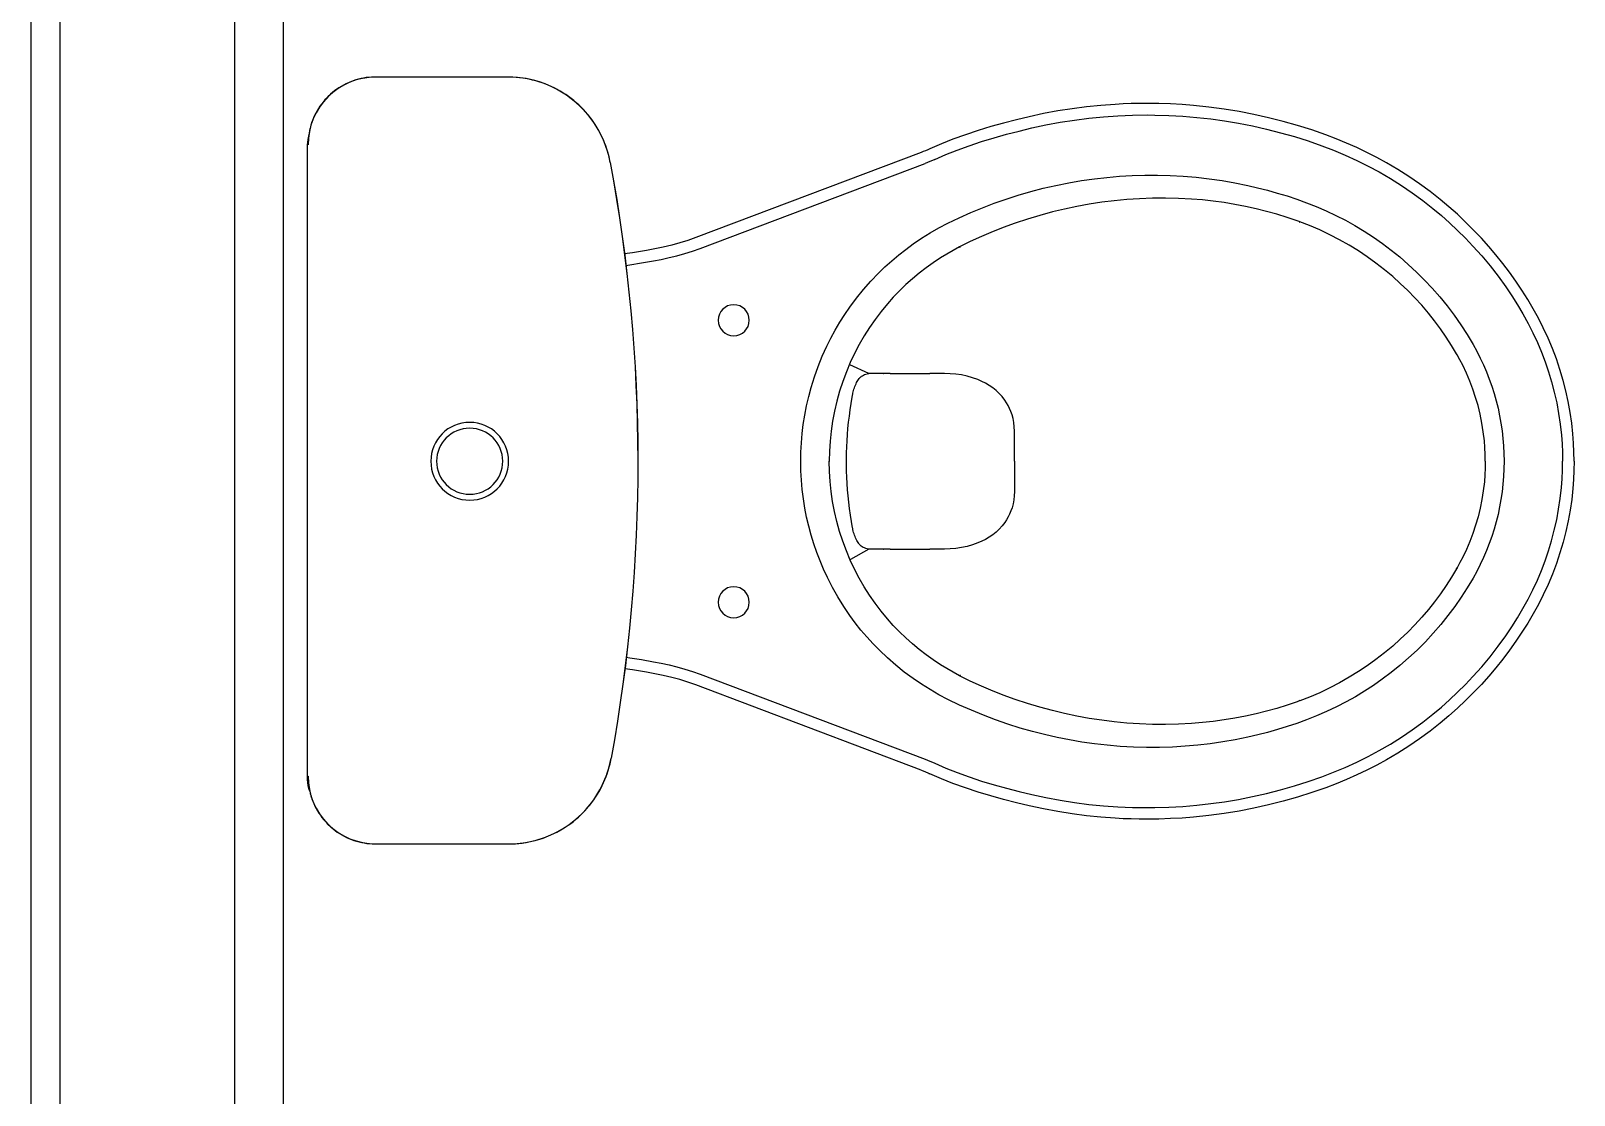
# Model space of a CAD drawing. Header units: millimetres. Extents: x 188.6 to 263.2, y 40.1 to 120.1.
# Drawn here: x 244.653 to 245.448, y 76.524 to 77.072 of the extents above; entities that cross this region are included whole.
import ezdxf

# ---------------------------------------------------------------- set-up
doc = ezdxf.new("R2010")
doc.units = ezdxf.units.MM
doc.layers.add('ARQ', color=8, linetype='Continuous')

# ---------------------------------------------------------------- blocks, each defined once
blk = doc.blocks.new('XREF-TIPO$0$P909+cd00_p-flat-1')
at = {"color": 0}
for p, q in [((0.16202, 0), (-0.16202, 0)), ((0.16202, 0), (0.16202, -0.00033)), ((-0.1633, -0.00035), (-0.1633, -0.00033)), ((0.16196, -0.00033), (0.16196, -0.00035)), ((-0.19817, -0.03522), (-0.19819, -0.03522)), ((-0.19819, -0.10315), (-0.19819, -0.03522)), ((-0.19817, -0.10315), (-0.19817, -0.03522)), ((0.19683, -0.03522), (0.19683, -0.10359)), ((0.19684, -0.03522), (0.19683, -0.03522)), ((0.19684, -0.03522), (0.19684, -0.10359)), ((-0.19817, -0.10315), (-0.19819, -0.10315)), ((0.19684, -0.10359), (0.19683, -0.10359)), ((-0.15417, -0.15604), (-0.15418, -0.15606)), ((0.15267, -0.15654), (0.15266, -0.15652)), ((-0.15929, -0.31622), (-0.11544, -0.20021)), ((-0.10986, -0.20232), (-0.15371, -0.31832)), ((0.10937, -0.20232), (0.15322, -0.31832)), ((0.15879, -0.31622), (0.11495, -0.20021)), ((-0.00025, -0.26914), (-0.00025, -0.26888)), ((-0.04545, -0.28924), (-0.04993, -0.2795)), ((0.04496, -0.28928), (0.05028, -0.27987)), ((-0.04545, -0.29666), (-0.04545, -0.28928)), ((0.04496, -0.29666), (0.04496, -0.28928)), ((-0.04548, -0.2967), (-0.04545, -0.29687)), ((-0.04545, -0.29687), (-0.04545, -0.29666)), ((-0.04545, -0.30023), (-0.04545, -0.29687)), ((-0.04545, -0.30023), (-0.04545, -0.32079)), ((0.04496, -0.29687), (0.04496, -0.29666)), ((0.04499, -0.2967), (0.04496, -0.29687)), ((0.04496, -0.30023), (0.04496, -0.29687)), ((0.04496, -0.30023), (0.04496, -0.32079)), ((-0.04545, -0.32833), (-0.04545, -0.32079)), ((0.04496, -0.32833), (0.04496, -0.32079)), ((0.16108, -0.3201), (0.16111, -0.32009)), ((-0.11087, -0.33642), (-0.11071, -0.3361)), ((-0.1105, -0.33628), (-0.11066, -0.3366)), ((0.11017, -0.3366), (0.11001, -0.33628)), ((0.11038, -0.33642), (0.11022, -0.3361)), ((-0.00025, -0.36434), (-0.01581, -0.36434)), ((-0.00025, -0.36434), (0.01532, -0.36434)), ((-0.12358, -0.51145), (-0.12369, -0.51114)), ((-0.12354, -0.51113), (-0.12342, -0.51144)), ((0.12293, -0.51144), (0.12305, -0.51113)), ((0.12309, -0.51145), (0.1232, -0.51114)), ((-0.05515, -0.59245), (-0.05558, -0.5922)), ((-0.05547, -0.59209), (-0.05504, -0.59233)), ((0.05456, -0.59233), (0.05499, -0.59208)), ((0.05466, -0.59245), (0.05508, -0.5922)), ((-0.00025, -0.607), (-0.00025, -0.60686)), ((-0.00025, -0.60701), (-0.00025, -0.607))]:
    blk.add_line(p, q, dxfattribs=at)
for points in [[(-0.19819, -0.03522, 0), (-0.19818, -0.03446, 0), (-0.19812, -0.03308, 0), (-0.19801, -0.0317, 0), (-0.19785, -0.03033, 0), (-0.19763, -0.02897, 0), (-0.19736, -0.02762, 0), (-0.19703, -0.02628, 0), (-0.19666, -0.02495, 0), (-0.19623, -0.02364, 0), (-0.19575, -0.02235, 0), (-0.19522, -0.02109, 0), (-0.19464, -0.01984, 0), (-0.19401, -0.01862, 0), (-0.19334, -0.01742, 0), (-0.19261, -0.01625, 0), (-0.19185, -0.01511, 0), (-0.19103, -0.01401, 0), (-0.19018, -0.01293, 0), (-0.18928, -0.01189, 0), (-0.18835, -0.01089, 0), (-0.18737, -0.00992, 0), (-0.18636, -0.009, 0), (-0.18531, -0.00811, 0), (-0.18423, -0.00727, 0), (-0.18311, -0.00647, 0), (-0.18197, -0.00571, 0), (-0.18079, -0.005, 0), (-0.17959, -0.00434, 0), (-0.17836, -0.00373, 0), (-0.17711, -0.00316, 0), (-0.17583, -0.00264, 0), (-0.17454, -0.00218, 0), (-0.17323, -0.00176, 0), (-0.1719, -0.0014, 0), (-0.17056, -0.00109, 0), (-0.1692, -0.00083, 0), (-0.16784, -0.00063, 0), (-0.16647, -0.00047, 0), (-0.16509, -0.00038, 0), (-0.16371, -0.00033, 0), (-0.1633, -0.00033, 0)], [(-0.19817, -0.03522, 0), (-0.198, -0.03181, 0), (-0.1975, -0.02843, 0), (-0.19668, -0.02511, 0), (-0.19553, -0.02189, 0), (-0.19407, -0.01879, 0), (-0.19231, -0.01585, 0), (-0.19027, -0.01309, 0), (-0.18797, -0.01055, 0), (-0.18543, -0.00825, 0), (-0.18267, -0.00621, 0), (-0.17973, -0.00445, 0), (-0.17664, -0.00299, 0), (-0.17341, -0.00184, 0), (-0.17009, -0.00102, 0), (-0.16671, -0.00052, 0), (-0.1633, -0.00035, 0)], [(0.16196, -0.00033, 0), (0.16272, -0.00034, 0), (0.1641, -0.0004, 0), (0.16547, -0.00051, 0), (0.16685, -0.00067, 0), (0.16821, -0.00089, 0), (0.16956, -0.00116, 0), (0.1709, -0.00149, 0), (0.17222, -0.00187, 0), (0.17353, -0.00229, 0), (0.17482, -0.00277, 0), (0.17609, -0.0033, 0), (0.17734, -0.00388, 0), (0.17856, -0.00451, 0), (0.17976, -0.00519, 0), (0.18092, -0.00591, 0), (0.18206, -0.00668, 0), (0.18317, -0.00749, 0), (0.18424, -0.00834, 0), (0.18528, -0.00924, 0), (0.18629, -0.01017, 0), (0.18725, -0.01115, 0), (0.18818, -0.01216, 0), (0.18906, -0.01321, 0), (0.18991, -0.01429, 0), (0.19071, -0.01541, 0), (0.19146, -0.01656, 0), (0.19217, -0.01773, 0), (0.19283, -0.01893, 0), (0.19345, -0.02016, 0), (0.19402, -0.02142, 0), (0.19453, -0.02269, 0), (0.195, -0.02398, 0), (0.19541, -0.0253, 0), (0.19578, -0.02662, 0), (0.19609, -0.02797, 0), (0.19635, -0.02932, 0), (0.19655, -0.03068, 0), (0.1967, -0.03206, 0), (0.1968, -0.03343, 0), (0.19684, -0.03481, 0), (0.19684, -0.03522, 0)], [(0.16196, -0.00035, 0), (0.16537, -0.00052, 0), (0.16875, -0.00102, 0), (0.17207, -0.00184, 0), (0.17529, -0.00299, 0), (0.17839, -0.00445, 0), (0.18133, -0.00621, 0), (0.18408, -0.00825, 0), (0.18662, -0.01055, 0), (0.18892, -0.01309, 0), (0.19096, -0.01585, 0), (0.19272, -0.01879, 0), (0.19418, -0.02189, 0), (0.19533, -0.02511, 0), (0.19616, -0.02843, 0), (0.19666, -0.03181, 0), (0.19683, -0.03522, 0)], [(-0.15418, -0.15606, 0), (-0.15439, -0.15602, 0), (-0.15608, -0.15567, 0), (-0.15775, -0.15527, 0), (-0.15941, -0.15482, 0), (-0.16105, -0.15431, 0), (-0.16267, -0.15376, 0), (-0.16426, -0.15316, 0), (-0.16583, -0.15251, 0), (-0.16738, -0.1518, 0), (-0.16892, -0.15105, 0), (-0.17044, -0.15024, 0), (-0.17193, -0.14939, 0), (-0.17339, -0.14849, 0), (-0.17481, -0.14755, 0), (-0.1762, -0.14657, 0), (-0.17755, -0.14555, 0), (-0.17887, -0.14448, 0), (-0.18017, -0.14336, 0), (-0.18142, -0.14221, 0), (-0.18264, -0.14102, 0), (-0.18383, -0.13978, 0), (-0.18497, -0.13851, 0), (-0.18607, -0.13721, 0), (-0.18713, -0.13587, 0), (-0.18814, -0.1345, 0), (-0.18911, -0.1331, 0), (-0.19003, -0.13167, 0), (-0.19091, -0.13022, 0), (-0.19174, -0.12874, 0), (-0.19253, -0.12722, 0), (-0.19326, -0.12568, 0), (-0.19396, -0.12411, 0), (-0.19459, -0.12253, 0), (-0.19518, -0.12093, 0), (-0.19572, -0.11931, 0), (-0.1962, -0.11766, 0), (-0.19664, -0.11601, 0), (-0.19702, -0.11434, 0), (-0.19735, -0.11267, 0), (-0.19762, -0.11098, 0), (-0.19784, -0.1093, 0), (-0.198, -0.1076, 0), (-0.19812, -0.10588, 0), (-0.19818, -0.10416, 0), (-0.19819, -0.10315, 0)], [(-0.15417, -0.15604, 0), (-0.15713, -0.15541, 0), (-0.16005, -0.1546, 0), (-0.16293, -0.15364, 0), (-0.16574, -0.15251, 0), (-0.16849, -0.15124, 0), (-0.17115, -0.14981, 0), (-0.17373, -0.14824, 0), (-0.17622, -0.14651, 0), (-0.17862, -0.14464, 0), (-0.18091, -0.14265, 0), (-0.18308, -0.14053, 0), (-0.18512, -0.1383, 0), (-0.18701, -0.13597, 0), (-0.18879, -0.13352, 0), (-0.19042, -0.13098, 0), (-0.19191, -0.12835, 0), (-0.19325, -0.12565, 0), (-0.19443, -0.12288, 0), (-0.19545, -0.12005, 0), (-0.19631, -0.11716, 0), (-0.19702, -0.11422, 0), (-0.19755, -0.11125, 0), (-0.19793, -0.10826, 0), (-0.19813, -0.10526, 0), (-0.19817, -0.10315, 0)], [(0.19683, -0.10359, 0), (0.19674, -0.10661, 0), (0.19648, -0.10963, 0), (0.19606, -0.11264, 0), (0.19546, -0.11561, 0), (0.19471, -0.11855, 0), (0.19379, -0.12142, 0), (0.19271, -0.12425, 0), (0.19147, -0.12701, 0), (0.19007, -0.12971, 0), (0.18853, -0.13232, 0), (0.18684, -0.13484, 0), (0.18502, -0.13725, 0), (0.18307, -0.13954, 0), (0.18099, -0.14173, 0), (0.17879, -0.1438, 0), (0.17647, -0.14574, 0), (0.17406, -0.14755, 0), (0.17155, -0.14922, 0), (0.16895, -0.15074, 0), (0.16627, -0.15211, 0), (0.16351, -0.15334, 0), (0.16069, -0.15441, 0), (0.15781, -0.15532, 0), (0.1549, -0.15607, 0), (0.15266, -0.15652, 0)], [(0.19684, -0.10359, 0), (0.19684, -0.1038, 0), (0.19681, -0.10551, 0), (0.19672, -0.10723, 0), (0.19658, -0.10895, 0), (0.19638, -0.11065, 0), (0.19613, -0.11234, 0), (0.19583, -0.11402, 0), (0.19547, -0.11568, 0), (0.19507, -0.11734, 0), (0.1946, -0.11899, 0), (0.19409, -0.12062, 0), (0.19352, -0.12225, 0), (0.1929, -0.12385, 0), (0.19224, -0.12542, 0), (0.19153, -0.12696, 0), (0.19077, -0.12847, 0), (0.18996, -0.12997, 0), (0.1891, -0.13145, 0), (0.1882, -0.13289, 0), (0.18725, -0.13431, 0), (0.18625, -0.1357, 0), (0.18521, -0.13705, 0), (0.18413, -0.13838, 0), (0.183, -0.13966, 0), (0.18184, -0.14091, 0), (0.18064, -0.14212, 0), (0.17941, -0.14328, 0), (0.17814, -0.14441, 0), (0.17683, -0.1455, 0), (0.17549, -0.14654, 0), (0.1741, -0.14755, 0), (0.17268, -0.14852, 0), (0.17125, -0.14943, 0), (0.16978, -0.1503, 0), (0.16829, -0.15112, 0), (0.16676, -0.1519, 0), (0.16521, -0.15263, 0), (0.16364, -0.15331, 0), (0.16205, -0.15394, 0), (0.16045, -0.15451, 0), (0.15883, -0.15504, 0), (0.15719, -0.15551, 0), (0.15552, -0.15593, 0), (0.15384, -0.15631, 0), (0.15267, -0.15654, 0)], [(-0.11544, -0.20021, 0), (-0.11544, -0.20021, 0), (-0.11399, -0.19611, 0), (-0.11271, -0.19194, 0), (-0.11159, -0.18773, 0), (-0.11057, -0.1834, 0), (-0.10968, -0.17905, 0), (-0.10887, -0.17468, 0), (-0.10768, -0.16744, 0), (-0.10706, -0.1634, 0)], [(-0.10114, -0.16414, 0), (-0.10144, -0.16611, 0), (-0.10241, -0.17221, 0), (-0.10347, -0.1783, 0), (-0.10426, -0.18236, 0), (-0.10514, -0.1864, 0), (-0.10612, -0.19041, 0), (-0.10723, -0.19443, 0), (-0.10847, -0.1984, 0), (-0.10986, -0.20232, 0)], [(0.10068, -0.16434, 0), (0.10095, -0.16611, 0), (0.10192, -0.17221, 0), (0.10298, -0.1783, 0), (0.10377, -0.18236, 0), (0.10465, -0.1864, 0), (0.10563, -0.19041, 0), (0.10674, -0.19443, 0), (0.10798, -0.1984, 0), (0.10937, -0.20232, 0)], [(0.11495, -0.20021, 0), (0.11495, -0.20021, 0), (0.1135, -0.19611, 0), (0.11222, -0.19194, 0), (0.1111, -0.18773, 0), (0.11008, -0.1834, 0), (0.10919, -0.17905, 0), (0.10838, -0.17468, 0), (0.10719, -0.16744, 0), (0.1066, -0.1636, 0)], [(-0.00025, -0.2542, 0), (-0.00501, -0.25428, 0), (-0.00977, -0.25453, 0), (-0.01451, -0.25495, 0), (-0.01924, -0.25552, 0), (-0.02404, -0.25628, 0), (-0.02881, -0.25721, 0), (-0.03355, -0.25831, 0), (-0.03824, -0.25957, 0), (-0.04368, -0.26126, 0), (-0.04904, -0.26318, 0), (-0.05433, -0.26532, 0), (-0.05951, -0.26767, 0), (-0.0637, -0.26977, 0), (-0.06782, -0.27202, 0), (-0.07187, -0.2744, 0), (-0.07583, -0.27692, 0), (-0.07969, -0.27957, 0), (-0.08426, -0.28297, 0), (-0.08869, -0.28655, 0), (-0.09297, -0.29032, 0), (-0.09708, -0.29426, 0), (-0.10035, -0.29763, 0), (-0.10349, -0.30111, 0), (-0.10652, -0.3047, 0), (-0.10942, -0.30838, 0), (-0.11219, -0.31217, 0), (-0.11511, -0.31647, 0), (-0.11787, -0.32089, 0), (-0.12046, -0.32541, 0), (-0.12288, -0.33003, 0)], [(0.12239, -0.33003, 0), (0.11997, -0.32541, 0), (0.11738, -0.32089, 0), (0.11462, -0.31647, 0), (0.1117, -0.31217, 0), (0.10832, -0.30758, 0), (0.10474, -0.30314, 0), (0.10099, -0.29886, 0), (0.09706, -0.29473, 0), (0.0937, -0.29146, 0), (0.09023, -0.2883, 0), (0.08665, -0.28527, 0), (0.08297, -0.28235, 0), (0.0792, -0.27957, 0), (0.07449, -0.27637, 0), (0.06965, -0.27336, 0), (0.06469, -0.27056, 0), (0.05962, -0.26796, 0), (0.05537, -0.26599, 0), (0.05105, -0.26416, 0), (0.04666, -0.26248, 0), (0.04223, -0.26095, 0), (0.03775, -0.25957, 0), (0.03315, -0.25833, 0), (0.02851, -0.25725, 0), (0.02383, -0.25633, 0), (0.01913, -0.25558, 0), (0.01431, -0.25498, 0), (0.00947, -0.25455, 0), (0.00461, -0.25429, 0), (-0.00025, -0.2542, 0)], [(-0.11071, -0.3361, 0), (-0.11071, -0.3361, 0), (-0.10891, -0.33274, 0), (-0.10702, -0.32943, 0), (-0.10502, -0.32619, 0), (-0.10254, -0.32245, 0), (-0.09993, -0.3188, 0), (-0.09718, -0.31525, 0), (-0.09431, -0.31181, 0), (-0.09125, -0.30839, 0), (-0.08806, -0.3051, 0), (-0.08475, -0.30192, 0), (-0.08133, -0.29887, 0), (-0.0774, -0.29564, 0), (-0.07335, -0.29257, 0), (-0.06917, -0.28967, 0), (-0.06488, -0.28695, 0), (-0.06041, -0.28436, 0), (-0.05584, -0.28196, 0), (-0.05116, -0.27976, 0), (-0.04641, -0.27774, 0), (-0.04143, -0.27588, 0), (-0.03637, -0.27423, 0), (-0.03125, -0.2728, 0), (-0.02607, -0.27159, 0), (-0.02096, -0.27062, 0), (-0.01582, -0.26986, 0), (-0.01064, -0.26932, 0), (-0.00544, -0.26899, 0), (-0.00025, -0.26888, 0)], [(0.11022, -0.3361, 0), (0.11022, -0.3361, 0), (0.10842, -0.33274, 0), (0.10653, -0.32943, 0), (0.10453, -0.32619, 0), (0.10205, -0.32245, 0), (0.09944, -0.3188, 0), (0.09669, -0.31525, 0), (0.09382, -0.31181, 0), (0.09076, -0.30839, 0), (0.08757, -0.3051, 0), (0.08426, -0.30192, 0), (0.08084, -0.29887, 0), (0.07691, -0.29564, 0), (0.07286, -0.29257, 0), (0.06868, -0.28967, 0), (0.06439, -0.28695, 0), (0.05992, -0.28436, 0), (0.05534, -0.28196, 0), (0.05067, -0.27976, 0), (0.04591, -0.27774, 0), (0.04094, -0.27588, 0), (0.03588, -0.27423, 0), (0.03076, -0.2728, 0), (0.02558, -0.27159, 0), (0.02047, -0.27062, 0), (0.01532, -0.26986, 0), (0.01015, -0.26932, 0), (0.00495, -0.26899, 0), (-0.00025, -0.26888, 0)], [(-0.00025, -0.27776, 0), (-0.00158, -0.27777, 0), (-0.00456, -0.27782, 0), (-0.00775, -0.27793, 0), (-0.01085, -0.27808, 0), (-0.01398, -0.2783, 0), (-0.01714, -0.27856, 0), (-0.02034, -0.27889, 0), (-0.02356, -0.27927, 0), (-0.0268, -0.2797, 0), (-0.03006, -0.28019, 0), (-0.03332, -0.28074, 0), (-0.03493, -0.28103, 0)], [(0.03444, -0.28103, 0), (0.03403, -0.28095, 0), (0.03072, -0.28038, 0), (0.02742, -0.27986, 0), (0.02414, -0.2794, 0), (0.02087, -0.279, 0), (0.01762, -0.27866, 0), (0.01439, -0.27837, 0), (0.01118, -0.27813, 0), (0.008, -0.27796, 0), (0.00486, -0.27784, 0), (0.00174, -0.27778, 0), (-0.00024, -0.27776, 0)], [(-0.04296, -0.28437, 0), (-0.04305, -0.28444, 0), (-0.04339, -0.28475, 0), (-0.04372, -0.28511, 0), (-0.04403, -0.28552, 0), (-0.04433, -0.286, 0), (-0.04461, -0.28653, 0), (-0.04487, -0.28714, 0), (-0.04509, -0.28779, 0), (-0.04529, -0.28849, 0), (-0.04545, -0.28924, 0), (-0.04545, -0.28928, 0)], [(-0.03493, -0.28103, 0), (-0.0353, -0.28111, 0), (-0.03601, -0.28126, 0), (-0.03673, -0.28145, 0), (-0.03745, -0.28166, 0), (-0.03815, -0.28189, 0), (-0.03884, -0.28214, 0), (-0.0395, -0.28241, 0), (-0.04013, -0.2827, 0), (-0.04075, -0.283, 0), (-0.04135, -0.28333, 0), (-0.04192, -0.28367, 0), (-0.04246, -0.28402, 0), (-0.04295, -0.28437, 0)], [(0.04246, -0.28437, 0), (0.04217, -0.28415, 0), (0.04164, -0.2838, 0), (0.04107, -0.28345, 0), (0.04047, -0.28311, 0), (0.03984, -0.28279, 0), (0.03919, -0.28249, 0), (0.03851, -0.2822, 0), (0.03783, -0.28195, 0), (0.03713, -0.28171, 0), (0.03641, -0.28149, 0), (0.03568, -0.2813, 0), (0.03494, -0.28113, 0), (0.03444, -0.28103, 0)], [(0.04496, -0.28928, 0), (0.0448, -0.2885, 0), (0.04459, -0.28775, 0), (0.04435, -0.28707, 0), (0.04408, -0.28646, 0), (0.04378, -0.2859, 0), (0.04349, -0.28544, 0), (0.04315, -0.28502, 0), (0.04282, -0.28466, 0), (0.04248, -0.28438, 0), (0.04247, -0.28437, 0)], [(-0.04548, -0.2967, 0), (-0.04545, -0.29666, 0)], [(0.04499, -0.2967, 0), (0.04496, -0.29666, 0)], [(-0.17774, -0.37201, 0), (-0.17774, -0.37201, 0), (-0.17616, -0.36537, 0), (-0.17445, -0.35876, 0), (-0.17261, -0.35219, 0), (-0.17062, -0.34563, 0), (-0.16846, -0.33912, 0), (-0.16613, -0.33267, 0), (-0.16377, -0.32671, 0), (-0.16122, -0.32081, 0)], [(-0.15576, -0.32328, 0), (-0.15824, -0.329, 0), (-0.16054, -0.3348, 0), (-0.16282, -0.34108, 0), (-0.16493, -0.34743, 0), (-0.16687, -0.35383, 0), (-0.16869, -0.3603, 0), (-0.17037, -0.36681, 0), (-0.17193, -0.37335, 0)], [(0.15527, -0.32328, 0), (0.15775, -0.329, 0), (0.16005, -0.3348, 0), (0.16233, -0.34108, 0), (0.16443, -0.34743, 0), (0.16638, -0.35383, 0), (0.1682, -0.3603, 0), (0.16988, -0.36681, 0), (0.17144, -0.37335, 0)], [(0.17725, -0.37201, 0), (0.17725, -0.37201, 0), (0.17567, -0.36537, 0), (0.17396, -0.35876, 0), (0.17212, -0.35219, 0), (0.17013, -0.34563, 0), (0.16797, -0.33912, 0), (0.16564, -0.33267, 0), (0.16328, -0.32671, 0), (0.16073, -0.32081, 0)], [(-0.12288, -0.33003, 0), (-0.1257, -0.33589, 0), (-0.12836, -0.34183, 0), (-0.13086, -0.34785, 0), (-0.13319, -0.35393, 0), (-0.13534, -0.36008, 0), (-0.13733, -0.36627, 0), (-0.13919, -0.37271, 0), (-0.14088, -0.37919, 0), (-0.14238, -0.38572, 0), (-0.14369, -0.3923, 0), (-0.14482, -0.3989, 0), (-0.14576, -0.40553, 0), (-0.14649, -0.41201, 0), (-0.14705, -0.41852, 0), (-0.14742, -0.42503, 0), (-0.14762, -0.43156, 0), (-0.14763, -0.43809, 0), (-0.14746, -0.44461, 0), (-0.1471, -0.45131, 0), (-0.14654, -0.45801, 0), (-0.14578, -0.46469, 0), (-0.14483, -0.47135, 0), (-0.14369, -0.47797, 0), (-0.14235, -0.48455, 0), (-0.14117, -0.48966, 0), (-0.13986, -0.49474, 0), (-0.13844, -0.49979, 0), (-0.1369, -0.50483, 0), (-0.13523, -0.50983, 0), (-0.13345, -0.51479, 0)], [(-0.0318, -0.35935, 0), (-0.03354, -0.358, 0), (-0.03518, -0.35651, 0), (-0.03667, -0.35492, 0), (-0.03806, -0.35319, 0), (-0.0393, -0.3514, 0), (-0.04045, -0.34949, 0), (-0.04143, -0.34756, 0), (-0.04233, -0.34553, 0), (-0.04331, -0.34281, 0), (-0.0441, -0.33999, 0), (-0.04471, -0.33708, 0), (-0.04512, -0.33422, 0), (-0.04537, -0.33131, 0), (-0.04545, -0.32833, 0)], [(0.03131, -0.35935, 0), (0.03305, -0.358, 0), (0.03469, -0.35651, 0), (0.03618, -0.35492, 0), (0.03757, -0.35319, 0), (0.03881, -0.3514, 0), (0.03996, -0.34949, 0), (0.04094, -0.34756, 0), (0.04183, -0.34553, 0), (0.04282, -0.34281, 0), (0.04361, -0.33999, 0), (0.04422, -0.33708, 0), (0.04463, -0.33422, 0), (0.04488, -0.33131, 0), (0.04496, -0.32833, 0)], [(0.13296, -0.51479, 0), (0.13473, -0.50985, 0), (0.13639, -0.50488, 0), (0.13793, -0.49987, 0), (0.13936, -0.49479, 0), (0.14067, -0.48969, 0), (0.14186, -0.48455, 0), (0.14316, -0.47816, 0), (0.14428, -0.47174, 0), (0.14522, -0.46527, 0), (0.14597, -0.45879, 0), (0.14654, -0.45229, 0), (0.14692, -0.44578, 0), (0.14713, -0.43907, 0), (0.14714, -0.43234, 0), (0.14696, -0.42562, 0), (0.14658, -0.41891, 0), (0.14602, -0.41221, 0), (0.14527, -0.40553, 0), (0.14436, -0.39909, 0), (0.14327, -0.39267, 0), (0.142, -0.38628, 0), (0.14056, -0.37992, 0), (0.13895, -0.37361, 0), (0.13717, -0.36735, 0), (0.13515, -0.36097, 0), (0.13295, -0.35464, 0), (0.13058, -0.34837, 0), (0.12802, -0.34218, 0), (0.12529, -0.33606, 0), (0.12239, -0.33003, 0)], [(-0.12369, -0.51114, 0), (-0.12369, -0.51114, 0), (-0.12408, -0.51008, 0), (-0.12587, -0.50486, 0), (-0.12751, -0.49958, 0), (-0.12899, -0.49425, 0), (-0.13033, -0.48889, 0), (-0.13152, -0.48349, 0), (-0.13258, -0.47795, 0), (-0.13348, -0.47239, 0), (-0.13424, -0.4668, 0), (-0.13485, -0.46119, 0), (-0.1353, -0.45558, 0), (-0.13565, -0.44891, 0), (-0.1358, -0.44223, 0), (-0.13575, -0.43555, 0), (-0.1355, -0.42887, 0), (-0.13505, -0.42221, 0), (-0.13444, -0.41576, 0), (-0.13364, -0.40933, 0), (-0.13266, -0.40292, 0), (-0.1315, -0.39654, 0), (-0.13017, -0.3902, 0), (-0.12866, -0.3839, 0), (-0.12693, -0.37746, 0), (-0.12502, -0.37107, 0), (-0.12292, -0.36473, 0), (-0.12064, -0.35846, 0), (-0.11817, -0.35226, 0), (-0.11553, -0.34614, 0), (-0.11326, -0.34125, 0), (-0.11087, -0.33642, 0)], [(-0.11087, -0.33642, 0), (-0.11076, -0.3365, 0), (-0.11069, -0.33655, 0), (-0.11066, -0.33659, 0), (-0.11066, -0.33659, 0)], [(-0.1105, -0.33628, 0), (-0.1105, -0.33627, 0), (-0.11053, -0.33623, 0), (-0.1106, -0.33618, 0), (-0.11071, -0.3361, 0)], [(0.11001, -0.33628, 0), (0.11001, -0.33627, 0), (0.11004, -0.33623, 0), (0.11011, -0.33618, 0), (0.11022, -0.3361, 0)], [(0.11038, -0.33642, 0), (0.11027, -0.3365, 0), (0.1102, -0.33655, 0), (0.11017, -0.33659, 0), (0.11017, -0.3366, 0)], [(0.1232, -0.51114, 0), (0.1232, -0.51114, 0), (0.12359, -0.51008, 0), (0.12538, -0.50486, 0), (0.12702, -0.49958, 0), (0.1285, -0.49425, 0), (0.12984, -0.48889, 0), (0.13103, -0.48349, 0), (0.13209, -0.47795, 0), (0.13299, -0.47239, 0), (0.13375, -0.4668, 0), (0.13435, -0.46119, 0), (0.13481, -0.45558, 0), (0.13516, -0.44891, 0), (0.13531, -0.44223, 0), (0.13526, -0.43555, 0), (0.13501, -0.42887, 0), (0.13456, -0.42221, 0), (0.13395, -0.41576, 0), (0.13315, -0.40933, 0), (0.13217, -0.40292, 0), (0.13101, -0.39654, 0), (0.12968, -0.3902, 0), (0.12817, -0.3839, 0), (0.12644, -0.37746, 0), (0.12453, -0.37107, 0), (0.12243, -0.36473, 0), (0.12014, -0.35846, 0), (0.11768, -0.35226, 0), (0.11504, -0.34614, 0), (0.11277, -0.34125, 0), (0.11038, -0.33642, 0)], [(-0.01581, -0.36434, 0), (-0.01801, -0.36426, 0), (-0.02015, -0.36402, 0), (-0.02221, -0.36363, 0), (-0.0242, -0.3631, 0), (-0.02583, -0.36254, 0), (-0.02741, -0.36188, 0), (-0.02893, -0.36113, 0), (-0.0304, -0.36028, 0), (-0.0318, -0.35935, 0)], [(0.01532, -0.36434, 0), (0.01752, -0.36426, 0), (0.01965, -0.36402, 0), (0.02172, -0.36363, 0), (0.02371, -0.3631, 0), (0.02534, -0.36254, 0), (0.02692, -0.36188, 0), (0.02844, -0.36113, 0), (0.02991, -0.36028, 0), (0.03131, -0.35935, 0)], [(-0.18459, -0.4328, 0), (-0.18459, -0.4328, 0), (-0.18457, -0.42866, 0), (-0.18448, -0.42452, 0), (-0.18433, -0.42038, 0), (-0.18411, -0.41624, 0), (-0.18356, -0.40883, 0), (-0.18281, -0.40144, 0), (-0.18186, -0.39407, 0), (-0.18069, -0.38668, 0), (-0.17932, -0.37932, 0), (-0.17774, -0.37201, 0)], [(-0.17193, -0.37335, 0), (-0.1735, -0.38061, 0), (-0.17485, -0.38792, 0), (-0.17601, -0.39529, 0), (-0.17695, -0.40268, 0), (-0.17769, -0.41017, 0), (-0.17822, -0.41768, 0), (-0.17853, -0.42523, 0), (-0.17863, -0.43279, 0)], [(0.17144, -0.37335, 0), (0.17301, -0.38061, 0), (0.17436, -0.38792, 0), (0.17552, -0.39529, 0), (0.17646, -0.40268, 0), (0.1772, -0.41017, 0), (0.17773, -0.41768, 0), (0.17804, -0.42523, 0), (0.17813, -0.43279, 0)], [(0.1841, -0.4328, 0), (0.1841, -0.4328, 0), (0.18408, -0.42866, 0), (0.18399, -0.42452, 0), (0.18384, -0.42038, 0), (0.18362, -0.41624, 0), (0.18307, -0.40883, 0), (0.18232, -0.40144, 0), (0.18137, -0.39407, 0), (0.1802, -0.38668, 0), (0.17883, -0.37932, 0), (0.17725, -0.37201, 0)], [(-0.00025, -0.65278, 0), (-0.00495, -0.65269, 0), (-0.00964, -0.65248, 0), (-0.01433, -0.65212, 0), (-0.01991, -0.65151, 0), (-0.02546, -0.6507, 0), (-0.03098, -0.6497, 0), (-0.03647, -0.6485, 0), (-0.0419, -0.64711, 0), (-0.04746, -0.64547, 0), (-0.05296, -0.64362, 0), (-0.05839, -0.64157, 0), (-0.06374, -0.63933, 0), (-0.06899, -0.63689, 0), (-0.07395, -0.63437, 0), (-0.07883, -0.63168, 0), (-0.08362, -0.62884, 0), (-0.08833, -0.62587, 0), (-0.09295, -0.62276, 0), (-0.09758, -0.61947, 0), (-0.10212, -0.61604, 0), (-0.10657, -0.61249, 0), (-0.11091, -0.60881, 0), (-0.11514, -0.60502, 0), (-0.11937, -0.601, 0), (-0.12348, -0.59687, 0), (-0.12748, -0.59261, 0), (-0.13135, -0.58825, 0), (-0.13509, -0.58377, 0), (-0.13922, -0.5785, 0), (-0.14319, -0.57309, 0), (-0.14698, -0.56755, 0), (-0.15057, -0.56189, 0), (-0.15398, -0.55612, 0), (-0.15673, -0.55108, 0), (-0.15935, -0.54595, 0), (-0.16181, -0.54076, 0), (-0.16414, -0.5355, 0), (-0.16632, -0.53018, 0), (-0.16837, -0.52481, 0), (-0.17091, -0.51754, 0), (-0.17323, -0.51019, 0), (-0.17534, -0.50278, 0), (-0.17723, -0.49531, 0), (-0.17891, -0.48779, 0), (-0.18038, -0.48023, 0), (-0.18166, -0.47242, 0), (-0.18271, -0.46458, 0), (-0.18353, -0.4567, 0), (-0.18399, -0.45074, 0), (-0.18431, -0.44476, 0), (-0.18451, -0.43878, 0), (-0.18459, -0.4328, 0)], [(-0.17863, -0.43279, 0), (-0.1786, -0.43666, 0), (-0.1784, -0.44388, 0), (-0.178, -0.45109, 0), (-0.17739, -0.45829, 0), (-0.17659, -0.46548, 0), (-0.1756, -0.47264, 0), (-0.1744, -0.47976, 0), (-0.17298, -0.48705, 0), (-0.17135, -0.4943, 0), (-0.16951, -0.50151, 0), (-0.16747, -0.50866, 0), (-0.16523, -0.51575, 0), (-0.16278, -0.52276, 0), (-0.16045, -0.52884, 0), (-0.15793, -0.53485, 0), (-0.15523, -0.54078, 0), (-0.15234, -0.54662, 0), (-0.14926, -0.55236, 0), (-0.14589, -0.55814, 0), (-0.14231, -0.5638, 0), (-0.13855, -0.56935, 0), (-0.1346, -0.57475, 0), (-0.13047, -0.58002, 0), (-0.12684, -0.58436, 0), (-0.12308, -0.5886, 0), (-0.1192, -0.59273, 0), (-0.11521, -0.59675, 0), (-0.11111, -0.60065, 0), (-0.10607, -0.60513, 0), (-0.10088, -0.60945, 0), (-0.09554, -0.61358, 0), (-0.09007, -0.61753, 0), (-0.08551, -0.62061, 0), (-0.08086, -0.62357, 0), (-0.07612, -0.62639, 0), (-0.0713, -0.62905, 0), (-0.0664, -0.63155, 0), (-0.0615, -0.63382, 0), (-0.05652, -0.63592, 0), (-0.05147, -0.63785, 0), (-0.04636, -0.63959, 0), (-0.04119, -0.64115, 0), (-0.0358, -0.64256, 0), (-0.03035, -0.64378, 0), (-0.02486, -0.64479, 0), (-0.01933, -0.64561, 0), (-0.01379, -0.64622, 0), (-0.00928, -0.64656, 0), (-0.00477, -0.64677, 0), (-0.00025, -0.64685, 0)], [(0.17813, -0.43279, 0), (0.17811, -0.43666, 0), (0.17791, -0.44388, 0), (0.17751, -0.45109, 0), (0.1769, -0.45829, 0), (0.1761, -0.46548, 0), (0.1751, -0.47264, 0), (0.17391, -0.47976, 0), (0.17249, -0.48705, 0), (0.17086, -0.4943, 0), (0.16902, -0.50151, 0), (0.16698, -0.50866, 0), (0.16474, -0.51575, 0), (0.16229, -0.52276, 0), (0.15996, -0.52884, 0), (0.15744, -0.53485, 0), (0.15474, -0.54078, 0), (0.15185, -0.54662, 0), (0.14877, -0.55236, 0), (0.1454, -0.55814, 0), (0.14182, -0.5638, 0), (0.13806, -0.56935, 0), (0.13411, -0.57475, 0), (0.12998, -0.58002, 0), (0.12635, -0.58436, 0), (0.12259, -0.5886, 0), (0.11871, -0.59273, 0), (0.11472, -0.59675, 0), (0.11062, -0.60065, 0), (0.10558, -0.60513, 0), (0.10039, -0.60945, 0), (0.09505, -0.61358, 0), (0.08958, -0.61753, 0), (0.08502, -0.62061, 0), (0.08037, -0.62357, 0), (0.07563, -0.62639, 0), (0.07081, -0.62905, 0), (0.0659, -0.63155, 0), (0.06101, -0.63382, 0), (0.05603, -0.63592, 0), (0.05098, -0.63785, 0), (0.04587, -0.63959, 0), (0.0407, -0.64115, 0), (0.03531, -0.64256, 0), (0.02986, -0.64378, 0), (0.02437, -0.64479, 0), (0.01884, -0.64561, 0), (0.0133, -0.64622, 0), (0.00879, -0.64656, 0), (0.00427, -0.64677, 0), (-0.00025, -0.64685, 0)], [(-0.00025, -0.65278, 0), (0.00446, -0.65269, 0), (0.00915, -0.65248, 0), (0.01384, -0.65212, 0), (0.01941, -0.65151, 0), (0.02497, -0.6507, 0), (0.03049, -0.6497, 0), (0.03598, -0.6485, 0), (0.04141, -0.64711, 0), (0.04697, -0.64547, 0), (0.05247, -0.64362, 0), (0.0579, -0.64157, 0), (0.06325, -0.63933, 0), (0.0685, -0.63689, 0), (0.07346, -0.63437, 0), (0.07834, -0.63168, 0), (0.08313, -0.62884, 0), (0.08784, -0.62587, 0), (0.09246, -0.62276, 0), (0.09709, -0.61947, 0), (0.10163, -0.61604, 0), (0.10607, -0.61249, 0), (0.11042, -0.60881, 0), (0.11465, -0.60502, 0), (0.11888, -0.601, 0), (0.12299, -0.59687, 0), (0.12698, -0.59261, 0), (0.13085, -0.58825, 0), (0.13459, -0.58377, 0), (0.13873, -0.5785, 0), (0.1427, -0.57309, 0), (0.14648, -0.56755, 0), (0.15008, -0.56189, 0), (0.15348, -0.55612, 0), (0.15624, -0.55108, 0), (0.15885, -0.54595, 0), (0.16132, -0.54076, 0), (0.16365, -0.5355, 0), (0.16583, -0.53018, 0), (0.16788, -0.52481, 0), (0.17042, -0.51754, 0), (0.17274, -0.51019, 0), (0.17485, -0.50278, 0), (0.17674, -0.49531, 0), (0.17842, -0.48779, 0), (0.17989, -0.48023, 0), (0.18117, -0.47242, 0), (0.18222, -0.46458, 0), (0.18304, -0.4567, 0), (0.1835, -0.45074, 0), (0.18382, -0.44476, 0), (0.18402, -0.43878, 0), (0.1841, -0.4328, 0)], [(-0.13345, -0.51479, 0), (-0.13143, -0.51991, 0), (-0.12925, -0.52498, 0), (-0.12689, -0.52996, 0), (-0.12438, -0.53487, 0), (-0.1217, -0.53968, 0), (-0.11878, -0.54454, 0), (-0.11569, -0.5493, 0), (-0.11245, -0.55396, 0), (-0.10904, -0.5585, 0), (-0.10549, -0.56291, 0), (-0.10169, -0.56731, 0), (-0.09773, -0.57158, 0), (-0.09363, -0.5757, 0), (-0.08938, -0.57968, 0), (-0.085, -0.5835, 0), (-0.08034, -0.58729, 0), (-0.07555, -0.5909, 0), (-0.07062, -0.59434, 0), (-0.06557, -0.59761, 0), (-0.06042, -0.60068, 0)], [(-0.12369, -0.51114, 0), (-0.12355, -0.51112, 0), (-0.12353, -0.51113, 0)], [(-0.12358, -0.51145, 0), (-0.12349, -0.51143, 0), (-0.12344, -0.51143, 0), (-0.12342, -0.51144, 0)], [(-0.05558, -0.5922, 0), (-0.05558, -0.5922, 0), (-0.05997, -0.58958, 0), (-0.06427, -0.5868, 0), (-0.06848, -0.58389, 0), (-0.07259, -0.58083, 0), (-0.07659, -0.57765, 0), (-0.0806, -0.57424, 0), (-0.08449, -0.57069, 0), (-0.08826, -0.56701, 0), (-0.0919, -0.5632, 0), (-0.09541, -0.55928, 0), (-0.09894, -0.55504, 0), (-0.10232, -0.55067, 0), (-0.10554, -0.54618, 0), (-0.1086, -0.54159, 0), (-0.1115, -0.53689, 0), (-0.11432, -0.53191, 0), (-0.11696, -0.52682, 0), (-0.11942, -0.52164, 0), (-0.12167, -0.51637, 0), (-0.12358, -0.51145, 0)], [(0.05508, -0.5922, 0), (0.05508, -0.5922, 0), (0.05947, -0.58958, 0), (0.06378, -0.5868, 0), (0.06799, -0.58389, 0), (0.0721, -0.58083, 0), (0.0761, -0.57765, 0), (0.08011, -0.57424, 0), (0.084, -0.57069, 0), (0.08777, -0.56701, 0), (0.09141, -0.5632, 0), (0.09492, -0.55928, 0), (0.09845, -0.55504, 0), (0.10183, -0.55067, 0), (0.10505, -0.54618, 0), (0.10811, -0.54159, 0), (0.11101, -0.53689, 0), (0.11383, -0.53191, 0), (0.11647, -0.52682, 0), (0.11893, -0.52164, 0), (0.12118, -0.51637, 0), (0.12309, -0.51145, 0)], [(0.05993, -0.60068, 0), (0.06492, -0.5977, 0), (0.06982, -0.59456, 0), (0.0746, -0.59124, 0), (0.07926, -0.58775, 0), (0.08379, -0.58411, 0), (0.08833, -0.58019, 0), (0.09273, -0.5761, 0), (0.09698, -0.57185, 0), (0.10107, -0.56745, 0), (0.105, -0.56291, 0), (0.10857, -0.55847, 0), (0.11199, -0.55391, 0), (0.11515, -0.54939, 0), (0.11815, -0.54476, 0), (0.121, -0.54004, 0), (0.12369, -0.53523, 0), (0.12627, -0.53024, 0), (0.12867, -0.52517, 0), (0.1309, -0.52001, 0), (0.13296, -0.51479, 0)], [(0.12309, -0.51145, 0), (0.123, -0.51143, 0), (0.12295, -0.51143, 0), (0.12293, -0.51144, 0)], [(0.1232, -0.51114, 0), (0.12306, -0.51112, 0), (0.12304, -0.51113, 0)], [(-0.05558, -0.5922, 0), (-0.05552, -0.59213, 0), (-0.05549, -0.59209, 0), (-0.05548, -0.59208, 0)], [(-0.05515, -0.59245, 0), (-0.05506, -0.59233, 0), (-0.05506, -0.59232, 0)], [(-0.00025, -0.60701, 0), (-0.00377, -0.60695, 0), (-0.0073, -0.60678, 0), (-0.01081, -0.6065, 0), (-0.01538, -0.60597, 0), (-0.01993, -0.60525, 0), (-0.02445, -0.60433, 0), (-0.02891, -0.60324, 0), (-0.03319, -0.602, 0), (-0.03741, -0.60059, 0), (-0.04158, -0.59901, 0), (-0.04568, -0.59727, 0), (-0.0497, -0.59536, 0), (-0.05244, -0.59394, 0), (-0.05515, -0.59245, 0)], [(-0.00025, -0.60701, 0), (0.00328, -0.60695, 0), (0.00681, -0.60678, 0), (0.01032, -0.6065, 0), (0.01489, -0.60597, 0), (0.01944, -0.60525, 0), (0.02395, -0.60433, 0), (0.02842, -0.60324, 0), (0.0327, -0.602, 0), (0.03692, -0.60059, 0), (0.04109, -0.59901, 0), (0.04519, -0.59727, 0), (0.04921, -0.59536, 0), (0.05195, -0.59394, 0), (0.05466, -0.59245, 0)], [(0.05466, -0.59245, 0), (0.05457, -0.59233, 0), (0.05456, -0.59232, 0)], [(0.05508, -0.5922, 0), (0.05503, -0.59213, 0), (0.055, -0.59209, 0), (0.05499, -0.59208, 0)]]:
    blk.add_polyline3d(points, dxfattribs=at)
for centre, radius in [((-0.00027, -0.08362), 0.02004), ((-0.00027, -0.08362), 0.01703), ((-0.07287, -0.21968), 0.00801), ((0.07238, -0.21968), 0.00801)]:
    blk.add_circle(centre, radius, dxfattribs=at)
for centre, radius, start, end in [((-0.16202, -0.02515), 0.02515, 89.99747, 101.7343), ((0.16202, -0.02515), 0.02515, 75.49722, 90.0015), ((0.16205, -0.02505), 0.02505, 72.44332, 75.48683), ((0.00055, 0.67908), 0.84935, 259.50396, 280.31746), ((0.00055, 0.67908), 0.84933, 259.50396, 280.31746), ((-0.2357, -0.28671), 0.08191, 335.39489, 338.88448), ((0.23521, -0.28671), 0.08191, 201.11553, 204.60512), ((-0.23299, -0.28833), 0.08476, 335.65179, 339.27987), ((0.2325, -0.28833), 0.08476, 200.72013, 204.34822), ((-0.00025, -0.49538), 0.12128, 240.25514, 270.00065), ((-0.00024, -0.49538), 0.12128, 269.99929, 299.74491)]:
    blk.add_arc(centre, radius, start, end, dxfattribs=at)

msp = doc.modelspace()

# ---------------------------------------------------------------- linework, layer by layer
at = {"layer": 'ARQ'}
for p, q in [((244.65318, 78.17457), (244.65318, 75.79957)), ((244.65318, 78.17457), (244.65318, 75.79957)), ((244.66818, 78.16457), (244.66818, 75.78457)), ((244.66818, 78.16457), (244.66818, 75.78457)), ((244.75818, 77.98457), (244.75818, 75.78457)), ((244.75818, 77.98457), (244.75818, 75.78457)), ((244.78318, 77.18957), (244.78318, 75.80957)), ((244.78318, 77.18957), (244.78318, 75.80957))]:
    msp.add_line(p, q, dxfattribs=at)

# ---------------------------------------------------------------- block references
at = {"layer": 'ARQ', "extrusion": (0, 0, -1), "zscale": -1, "rotation": 270}
msp.add_blockref('XREF-TIPO$0$P909+cd00_p-flat-1', (-244.7957, 76.84997), dxfattribs=at)
msp.add_blockref('XREF-TIPO$0$P909+cd00_p-flat-1', (-244.7957, 76.84997), dxfattribs=at)

doc.saveas('drawing.dxf')
